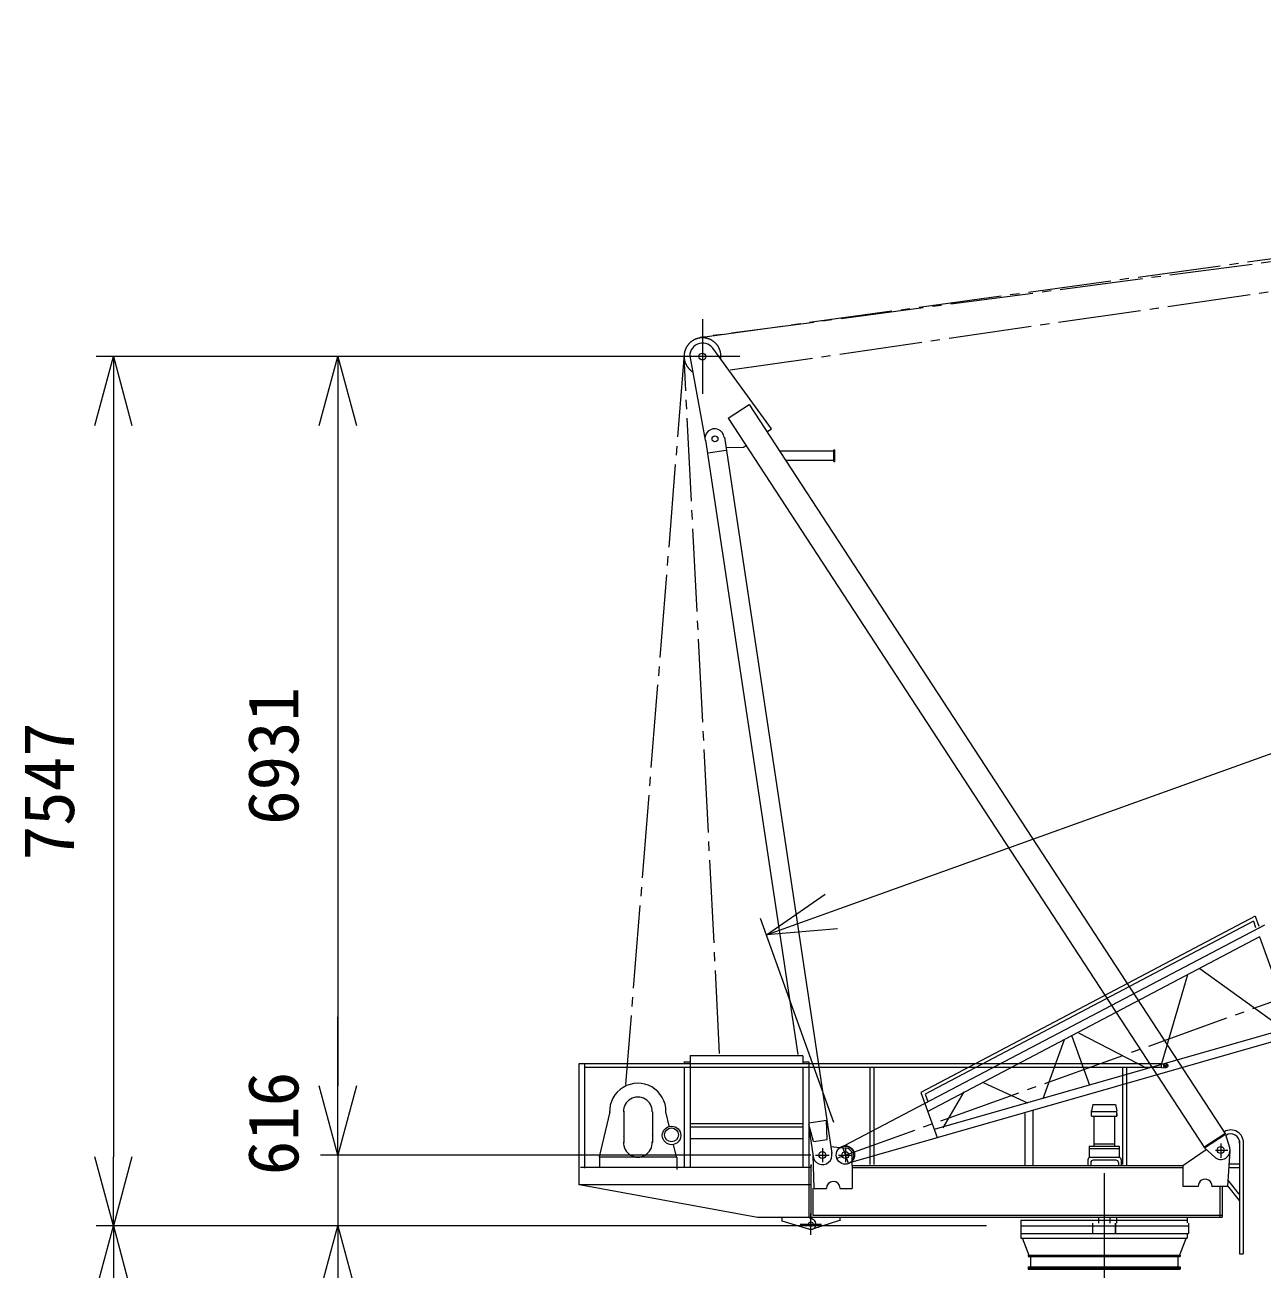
# Model space of a CAD drawing. Units: millimetres, scale not verified. Extents: x -26175 to 26208, y -37496 to 41075.
# Drawn here: x -26167 to -15424, y 14125 to 24925 of the extents above; entities that cross this region are included whole.
import ezdxf
from ezdxf.enums import TextEntityAlignment as Align

# ---------------------------------------------------------------- set-up
doc = ezdxf.new("R2010")
doc.units = ezdxf.units.MM
doc.header["$LTSCALE"] = 80
doc.linetypes.add('CHAIN2', pattern=[12, 9, -1, 1, -1])
for name, color, linetype, lineweight in [('0-3_05 寸法', 7, 'Continuous', 18), ('0-4_10 当社外形線', 3, 'Continuous', 18), ('0-5_12 当社中心線', 3, 'CHAIN2', 18)]:
    doc.layers.add(name, color=color, linetype=linetype, lineweight=lineweight)
doc.styles.add('ＭＳ ゴシック', font='')
doc.styles.get('ＭＳ ゴシック').set_extended_font_data('MS Gothic')

# ---------------------------------------------------------------- blocks, each defined once
blk = doc.blocks.new('_Open30')
at = {"layer": '0-3_05 寸法'}
blk.add_line((0, 0), (-1, 0), dxfattribs=at)
blk.add_lwpolyline([(-1, 0.2679), (0, 0), (-1, -0.2679)], dxfattribs=at)

msp = doc.modelspace()

# ---------------------------------------------------------------- linework, layer by layer
at = {"layer": '0-3_05 寸法'}
for p, q in [((-19164.6, 17229.25), (11797.32, 28346.43)), ((-20584.71, 22046.53), (-25547.9, 22046.53)), ((-20584.71, 22046.53), (-23599.92, 22046.53)), ((-25397.9, 21446.53), (-25397.9, 15099.51)), ((-23449.92, 21446.53), (-23449.92, 15715.11)), ((-19144.38, 15397.46), (-19779.99, 17167.66)), ((-23449.92, 15715.11), (-23449.92, 16315.11)), ((-19343, 15115.11), (-23599.92, 15115.11)), ((-19343, 15115.11), (-23599.92, 15115.11)), ((-23449.92, 15115.11), (-23449.92, 14499.51)), ((-16796.38, 14658.68), (-16796.38, 13696.36)), ((-17818.35, 14499.51), (-25547.9, 14499.51)), ((-17818.35, 14499.51), (-25547.9, 14499.51)), ((-17818.35, 14499.51), (-23599.92, 14499.51)), ((-17818.35, 14499.51), (-23599.92, 14499.51))]:
    msp.add_line(p, q, dxfattribs=at)
at = {"layer": '0-4_10 当社外形線'}
for p, q in [((-20391.71, 22034.17), (-20261.08, 21320.17)), ((-19684.31, 21419.55), (-20194.65, 22118.81)), ((-20060.61, 21511.66), (-19879.5, 21629.91)), ((-19879.5, 21629.91), (-15743.16, 15295.26)), ((-20060.61, 21511.66), (-15924.28, 15177)), ((-19724.23, 21393.48), (-19684.31, 21419.55)), ((-20256.7, 21321.57), (-19456.2, 15987.45)), ((-20093.3, 21345.9), (-19160.07, 15127.32)), ((-20237.44, 21210.8), (-20079.22, 21234.55)), ((-19928.42, 21256.59), (-20078.59, 21253.51)), ((-19928.42, 21260.16), (-19909.35, 21272.62)), ((-19616.83, 21227.64), (-19144.05, 21227.64)), ((-19144.05, 21236.64), (-19135.05, 21236.64)), ((-19144.05, 21136.64), (-19144.05, 21236.64)), ((-19135.05, 21136.64), (-19135.05, 21236.64)), ((-19563.28, 21145.64), (-19144.05, 21145.64)), ((-19144.05, 21136.64), (-19135.05, 21136.64)), ((-15483.73, 17188.19), (-18387.46, 15658)), ((-15483.73, 17188.19), (-15452.41, 17100.96)), ((-15402.64, 17110.3), (-19052.44, 15194.55)), ((-15500.3, 17145.56), (-18350.42, 15643.62)), ((-15500.3, 17145.56), (-15480.65, 17090.82)), ((-15446.35, 17010.1), (-18327.74, 15491.65)), ((-15446.35, 17010.1), (-15164.09, 16223.94)), ((-16298.37, 15899.6), (-16068.99, 16681.08)), ((-15965.33, 16733.78), (-15231.12, 16203.33)), ((-15164.09, 16223.94), (-18271.62, 15335.36)), ((-15071.38, 16172.45), (-18996.34, 15050.12)), ((-17325.77, 15605.82), (-17141.21, 16116.78)), ((-17075.87, 16147.94), (-16922.62, 15721.1)), ((-17017.58, 16176.03), (-16419.36, 15865)), ((-16296.93, 15905.51), (-21358.34, 15905.51)), ((-21358.34, 15905.51), (-21358.34, 14855.5)), ((-21308.35, 15905.51), (-21308.35, 15000.47)), ((-20444.29, 15924.5), (-20391.52, 15924.5)), ((-20441.35, 15924.5), (-20441.35, 15902.86)), ((-20391.35, 15979.67), (-20391.35, 15913.41)), ((-20391.35, 15975.51), (-20391.35, 15005.75)), ((-19411.35, 15975.51), (-20391.35, 15975.51)), ((-19415.25, 15924.5), (-19361.35, 15924.5)), ((-19411.35, 15975.51), (-19411.35, 15908.13)), ((-19361.35, 15924.5), (-19361.35, 14573.02)), ((-16296.93, 15905.59), (-16262.52, 15908.45)), ((-16296.93, 15875.51), (-16296.93, 15905.51)), ((-16296.93, 15875.51), (-21308.35, 15875.51)), ((-20441.35, 15871.19), (-20441.35, 15005.75)), ((-19411.35, 15876.46), (-19411.35, 15005.75)), ((-18830.35, 15869.6), (-18830.35, 15032.18)), ((-18796.35, 15869.6), (-18796.35, 15032.18)), ((-16636.34, 15869.6), (-16636.34, 15032.18)), ((-16602.34, 15869.6), (-16602.34, 15026.84)), ((-16296.93, 15875.44), (-16262.52, 15872.57)), ((-18193.72, 15351.09), (-18010.82, 15663.71)), ((-17845.96, 15744.55), (-17461.69, 15568.35)), ((-18387.46, 15658.01), (-18247.21, 15267.35)), ((-18350.42, 15643.62), (-18327.17, 15578.85)), ((-21087.31, 15490.41), (-21179.87, 15099.57)), ((-20967.34, 15495.55), (-20967.34, 15222.99)), ((-20717.35, 15490.41), (-20717.35, 15222.99)), ((-20603.91, 15490.41), (-20572.56, 15358.04)), ((-17484.35, 15476.23), (-17484.35, 15031.05)), ((-17414.35, 15501.37), (-17414.35, 15027.12)), ((-16907.85, 15492.5), (-16686.15, 15492.5)), ((-16895.18, 15552.51), (-16906.15, 15499.22)), ((-16906.15, 15452.51), (-16906.15, 15499.22)), ((-16906.15, 15452.51), (-16686.15, 15452.51)), ((-16895.18, 15552.51), (-16697.19, 15552.51)), ((-16886.15, 15450.59), (-16886.15, 15192.74)), ((-16706.15, 15450.96), (-16706.15, 15192.74)), ((-16697.51, 15552.51), (-16686.54, 15499.22)), ((-16697.19, 15552.51), (-16696.71, 15550)), ((-16686.15, 15452.79), (-16686.15, 15492.5)), ((-16686.15, 15472.52), (-16686.15, 15452.51)), ((-19409.97, 15385.51), (-20391.52, 15385.51)), ((-19415.25, 15355.51), (-20391.52, 15355.51)), ((-19319.58, 15232.1), (-19361.07, 15382.24)), ((-19361.01, 15353.11), (-19323.44, 15102.81)), ((-19360.75, 15395.08), (-19206.3, 15418.26)), ((-19201.71, 15249.78), (-19206.42, 15416.47)), ((-19409.97, 15255.51), (-20386.24, 15255.51)), ((-19319.58, 15232.1), (-19201.71, 15249.78)), ((-15929.2, 15184.53), (-15748.09, 15302.79)), ((-15924.28, 15177), (-15743.16, 15295.26)), ((-15742.62, 15294.39), (-15706.49, 15180.29)), ((-15622.36, 15238.53), (-15622.36, 14256.51)), ((-15588.36, 15236.88), (-15588.36, 14256.51)), ((-20536.94, 15207.6), (-20511.36, 15099.57)), ((-19170.71, 15188.24), (-19037.01, 15174.81)), ((-16926.15, 15192.51), (-16666.14, 15192.51)), ((-16926.15, 15192.51), (-16926.15, 15093.09)), ((-16926.15, 15172.51), (-16666.14, 15172.51)), ((-16887.85, 15212.51), (-16707.81, 15212.51)), ((-16666.14, 15192.51), (-16666.14, 15095.61)), ((-16113.08, 15023.79), (-15911.26, 15164.2)), ((-15924.68, 15176.71), (-15836.42, 15096.82)), ((-15723.2, 14844.5), (-15702.94, 15150.89)), ((-20507.35, 15095.51), (-21177.34, 15095.51)), ((-21177.34, 15095.51), (-21177.34, 15006.35)), ((-20507.35, 15095.51), (-20507.35, 14989.16)), ((-19343.92, 15024.51), (-19332.87, 15024.51)), ((-19343.92, 15024.51), (-19343.92, 14574.51)), ((-19342.35, 15032.13), (-19342.35, 14572.28)), ((-19313.33, 14826.49), (-19322.95, 15112.42)), ((-18984.03, 15024.24), (-18983.01, 15114.47)), ((-18984.03, 15024.51), (-16113.87, 15024.51)), ((-18983.36, 15024.51), (-18983.36, 14824.51)), ((-18830.02, 15082.61), (-18828.72, 15082.42)), ((-16937.36, 15074.5), (-16937.36, 15025.45)), ((-16667.36, 15094.51), (-16917.36, 15094.51)), ((-16912.35, 15049.51), (-16912.35, 15025.45)), ((-16692.36, 15069.51), (-16892.36, 15069.51)), ((-16672.36, 15049.51), (-16672.36, 15025.45)), ((-16647.36, 15074.5), (-16647.36, 15025.45)), ((-16112.36, 15024.51), (-16112.36, 14844.5)), ((-15627.77, 15036.51), (-15708.46, 15036.51)), ((-19343.92, 15005.51), (-21342.35, 15005.51)), ((-18984.03, 15005.51), (-16113.87, 15005.51)), ((-15627.77, 15002.51), (-15708.46, 15002.51)), ((-19343.92, 14855.5), (-21358.34, 14855.5)), ((-21335.96, 14855.5), (-19806.07, 14574.51)), ((-19324.92, 14826.7), (-19324.92, 14824.51)), ((-19324.92, 14824.49), (-19324.92, 14593.51)), ((-19313.36, 14824.51), (-19207.27, 14824.51)), ((-19090.03, 14824.51), (-18983.36, 14824.51)), ((-16112.36, 14844.5), (-15980.2, 14844.5)), ((-15863.23, 14844.5), (-15723.2, 14844.5)), ((-15791.36, 14841.07), (-15791.36, 14574.51)), ((-15772.36, 14841.07), (-15772.36, 14574.51)), ((-15621.88, 14718.99), (-15723.19, 14847.94)), ((-15623.59, 14776.21), (-15718.51, 14897.02)), ((-19806.07, 14574.51), (-15772.36, 14574.51)), ((-19595.01, 14543.49), (-19355.71, 14472.08)), ((-19593.92, 14573.17), (-19593.92, 14539.95)), ((-19362.8, 14574.94), (-19323.15, 14555.68)), ((-19325.79, 14574.94), (-19343.98, 14565.41)), ((-19093.19, 14546.65), (-19329.33, 14472.29)), ((-19092.35, 14567.97), (-19092.35, 14544.51)), ((-17518.35, 14549.51), (-17518.35, 14394.51)), ((-17518.35, 14549.51), (-16078.07, 14549.51)), ((-17518.35, 14499.51), (-16064.35, 14499.51)), ((-17316.38, 14549.65), (-16276.38, 14549.65)), ((-16896.35, 14524.51), (-16896.35, 14434.52)), ((-16846.34, 14574.87), (-16846.34, 14524.56)), ((-16746.35, 14574.87), (-16746.35, 14524.56)), ((-16700.35, 14524.51), (-16700.35, 14434.52)), ((-16700.35, 14524.51), (-16700.35, 14434.03)), ((-16696.35, 14523.45), (-16696.35, 14435.14)), ((-16690.34, 14575.11), (-16690.34, 14524.56)), ((-16074.35, 14578.29), (-16074.35, 14527.37)), ((-16064.35, 14524.51), (-16064.35, 14434.52)), ((-17518.35, 14434.52), (-16064.35, 14434.52)), ((-17518.35, 14394.51), (-16074.35, 14394.51)), ((-17508.68, 14395.08), (-17449.37, 14244.51)), ((-16689.36, 14435.72), (-16689.36, 14431.43)), ((-16085.14, 14394.92), (-16142.39, 14244.51)), ((-16074.35, 14435.05), (-16074.35, 14394.51)), ((-17456.35, 14244.51), (-17456.35, 14236.14)), ((-17456.35, 14244.51), (-16136.35, 14244.51)), ((-17456.01, 14235.51), (-16136.81, 14235.51)), ((-17436.35, 14235.81), (-17436.35, 14143.51)), ((-16156.35, 14236.02), (-16156.35, 14143.88)), ((-16136.35, 14244.51), (-16136.35, 14234.95)), ((-15622.36, 14256.51), (-15588.36, 14256.51)), ((-17456.35, 14143.51), (-17456.35, 14125.51)), ((-17456.35, 14143.51), (-16136.35, 14143.51)), ((-17456.35, 14125.51), (-16136.35, 14125.51)), ((-17453.86, 14134.51), (-16137.84, 14134.51)), ((-16136.35, 14143.51), (-16136.35, 14125.51))]:
    msp.add_line(p, q, dxfattribs=at)
msp.add_lwpolyline([(-19324.92, 14824.49), (-19324.92, 14593.51), (-15772.36, 14593.51)], dxfattribs=at)
for centre, radius in [((-20284.71, 22046.53), 30), ((-20175.11, 21331.66), 25.78), ((-16261.02, 15890.51), 18), ((-16261.02, 15890.51), 8), ((-20552.49, 15284.71), 80), ((-20552.49, 15289.85), 60), ((-19242.99, 15114.42), 30), ((-19043, 15115.11), 80), ((-19043, 15115.11), 30), ((-15783.87, 15158.54), 30), ((-19342.84, 14515.21), 20)]:
    msp.add_circle(centre, radius, dxfattribs=at)
for centre, radius, start, end in [((-20283.5, 22053.96), 110, 36.45399, 191.1302), ((-20178.69, 21335.24), 83.77, 6.0118, 192.85325), ((-20845.63, 15492.96), 245, 359.41672, 182.13606), ((-20844.77, 15492.96), 125, 358.8546, 181.22808), ((-20845.63, 15492.96), 245, 239.68362, 241.0063), ((-20845.63, 15492.96), 245, 300.65707, 301.72334), ((-15695.62, 15223.71), 109, 357.3575, 121.26252), ((-15695.62, 15223.71), 75, 356.09959, 124.0445), ((-20844.77, 15221.75), 125, 177.05783, 2.9825), ((-19241.59, 15114.36), 82.03, 184.76364, 13.24052), ((-19043, 15115.11), 60, 352.70412, 92.06842), ((-15782.75, 15156.15), 80, 223.6652, 22.58593), ((-16917.36, 15074.5), 20, 90, 180), ((-16892.36, 15049.51), 20, 90, 180), ((-16692.36, 15049.51), 20, 0, 90), ((-16667.36, 15074.5), 20, 0, 90), ((-15919.62, 14845.25), 60, 358.02531, 181.97468), ((-19147.84, 14825.09), 60, 1.50783, 181.50721), ((-19342.84, 14515.21), 45, 240.32998, 72.30522)]:
    msp.add_arc(centre, radius, start, end, dxfattribs=at)
at = {"layer": '0-5_12 当社中心線'}
for p, q in [((-19118.29, 15088.07), (13211.32, 26696.2)), ((-20305.34, 22212.47), (12034.05, 26669.63)), ((-3139.14, 24483.21), (-20304.48, 22212.58)), ((-3178.98, 24374.04), (-20050.72, 21926.06)), ((-20284.71, 22371.73), (-20284.71, 21721.33)), ((-20442.99, 22066.76), (-20951.4, 15726.98)), ((-19959.51, 22046.53), (-20609.92, 22046.53)), ((-20134.61, 15997.61), (-20443.29, 22045.81)), ((-19242.99, 15175.1), (-19242.99, 15053.74)), ((-19068.16, 15185.17), (-19017.84, 15045.04)), ((-19043, 15175.78), (-19043, 15054.43)), ((-15829.42, 15156.51), (-15720.99, 15156.51)), ((-15782.35, 15216.24), (-15782.35, 15089.73)), ((-19303.67, 15114.42), (-19182.31, 15114.42)), ((-19103.68, 15115.11), (-18982.32, 15115.11)), ((-16796.38, 14958.68), (-16796.38, -17607.35)), ((-19342.84, 14422.18), (-19342.84, 14608.23)), ((-19435.87, 14515.21), (-19249.81, 14515.21))]:
    msp.add_line(p, q, dxfattribs=at)
for centre, radius, start, end in [((-20283.5, 22048.96), 160, 352.06666, 236.31831), ((-19043, 15115.11), 75, 327.80196, 120.38172)]:
    msp.add_arc(centre, radius, start, end, dxfattribs=at)

# ---------------------------------------------------------------- block references
at = {"layer": '0-3_05 寸法', "xscale": 600, "yscale": 600}
for p, rotation in [((-25397.9, 22046.53), 90), ((-23449.92, 22046.53), 90), ((-19729.3, 17026.49), 199.75117), ((-23449.92, 15115.11), 270), ((-23449.92, 15115.11), 270), ((-25397.9, 14499.51), 270), ((-25397.9, 14499.51), 90), ((-23449.92, 14499.51), 90), ((-23449.92, 14499.51), 90)]:
    msp.add_blockref('_Open30', p, dxfattribs=dict(at, rotation=rotation))

# ---------------------------------------------------------------- texts
at = {"layer": '0-3_05 寸法', "style": 'ＭＳ ゴシック'}
for s, p in [('6931', (-23659.92, 17980.82)), ('7547', (-25607.9, 17673.02)), ('616', (-23659.92, 14939.83))]:
    msp.add_text(s, height=439.9, rotation=90, dxfattribs=at).set_placement(p, align=Align.BOTTOM_LEFT)

doc.saveas('drawing.dxf')
